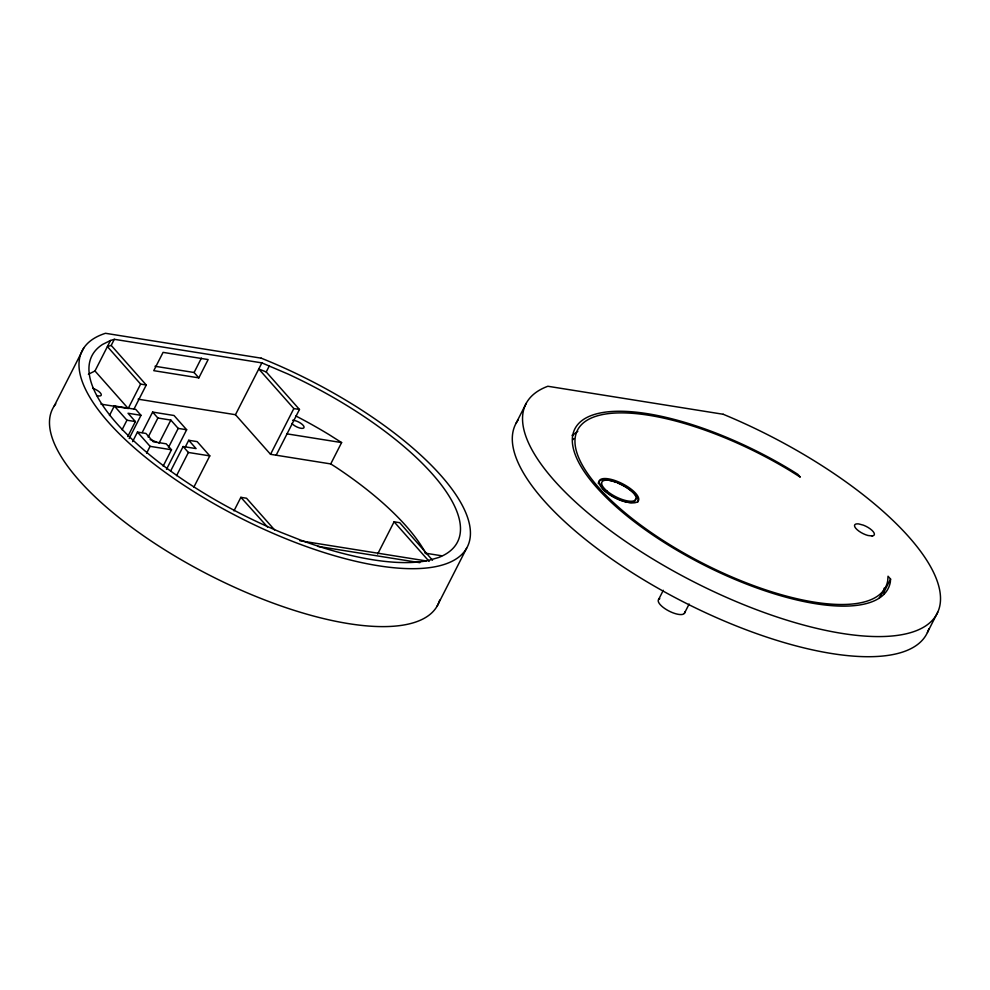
<?xml version="1.0" encoding="UTF-8"?>
<svg xmlns="http://www.w3.org/2000/svg" width="990" height="990" viewBox="0 0 990 990"><rect width="100%" height="100%" fill="white"/><g stroke="black" fill="none" stroke-linecap="round" stroke-linejoin="round"><path stroke-width="1.49" d="M884.132 594.21L884.355 591.278L890.567 579.076L888.042 576.23L887.696 580.796A172.891 61.677 27 0 1 704.063 563.916A172.891 61.677 27 0 1 581.093 425.057A172.891 61.677 27 0 1 790.441 470.955L800.304 477.143L797.791 474.297L791.431 470.312A175.824 62.729 27 0 0 578.544 423.633A175.824 62.729 27 0 0 703.593 564.857A175.824 62.729 27 0 0 890.344 582.009L890.567 579.076M884.256 588.072L883.229 591.624L879.269 597.774M54.203 406.036L83.717 348.096M88.382 374.257L94.978 370.978L110.509 340.486L114.308 339.31L261.88 362.885L287.991 374.034A205.128 73.173 27 0 1 438.57 557.519L428.522 560.427A205.128 73.173 27 0 1 300.23 539.946L280.863 532.323A205.128 73.173 27 0 1 102.589 344.421L110.509 340.486M133.922 409.216L146.26 384.999L140.617 384.095L107.403 346.587L111.202 345.411L114.308 339.31M109.457 415.515L114.32 405.962L135.729 409.377L140.988 415.317L129.17 438.508M100.906 404.13L128.193 408.486L140.617 384.095M122.079 429.759L126.943 420.218L114.32 405.962M127.747 436.565L135.395 421.567L128.032 413.251L140.988 415.317M132.598 441.639L137.462 432.086L145.914 433.447L153.277 441.75L166.233 443.829L171.48 449.769L163.152 466.129M142.201 432.543L152.621 412.075L174.03 415.503L186.652 429.747L166.493 469.31M148.154 437.11L157.88 418.015L152.621 412.075M146.607 453.16L150.084 446.341L137.462 432.086M198.842 377.871L153.759 370.668L163.078 352.378L208.135 359.568L198.842 377.871L194.09 372.5L201.391 358.12M159.019 443.272L170.837 420.082L157.88 418.015M168.473 447.492L178.2 428.398L170.837 420.082M170.614 471.079L183.125 446.527L196.082 448.594L188.719 440.278L185.241 447.096M176.567 475.646L188.385 452.467L183.125 446.527M193.805 487.253L209.793 455.883L197.171 441.627L188.719 440.278M426.046 553.769A205.128 73.173 27 0 0 335.796 467.132L330.734 463.926L270.53 454.311L235.472 414.711L261.88 362.885M276.161 455.202L299.463 409.476L266.236 371.955L269.342 365.854M233.974 510.877L240.879 497.327L246.522 498.23L274.564 529.898M270.53 454.311L293.832 408.573L258.774 368.985L266.236 371.955M330.734 463.926L341.612 442.579L329.064 434.622A205.128 73.173 27 0 0 295.849 415.973M377.636 554.091L394.094 521.804L399.725 522.708L432.482 560.204M515.988 423.411L526.247 403.289M437.11 606.152L466.624 548.225M658.573 599.581L663.3 590.3M684.412 613.317L689.139 604.036M927.42 632.474L937.679 612.352M572.814 439.808L573.94 438.508M155.009 366.263L194.09 372.5M293.832 408.573L299.463 409.476M138.105 399.168L235.472 414.711M287.038 433.868L341.612 442.579M126.943 420.218L135.395 421.567M178.2 428.398L186.652 429.747M150.084 446.341L171.48 449.769M188.385 452.467L209.793 455.883M425.106 553.138L441.738 555.786M299.834 540.738L426.108 560.909M317.901 546.393L419.834 562.679M240.879 497.327L267.51 527.002M394.094 521.804L429.153 561.392M111.202 345.411L146.26 384.999M94.978 370.978L128.193 408.486M572.084 435.229L572.505 435.81L573.544 434.61A175.824 62.729 27 0 1 577.789 431.331M92.751 388.352A7.326 2.611 27 0 1 101.029 393.834A7.326 2.611 27 0 1 96.612 395.542M292.607 420.28A7.326 2.611 27 0 1 302.396 424.537A7.326 2.611 27 0 1 301.443 428.361A7.326 2.611 27 0 1 291.827 423.435M439.671 600.113A216.117 77.096 27 0 1 209.509 575.19A216.117 77.096 27 0 1 55.774 403.895M150.121 439.597A14.652 5.222 27 0 1 156.989 442.443M928.793 628.898A230.769 82.319 27 0 1 684.535 602.489A230.769 82.319 27 0 1 518.03 420.181M635.493 499.096A19.045 6.794 27 0 1 616.572 498.663A19.045 6.794 27 0 1 601.45 482.984M598.356 483.64A21.978 7.846 27 0 1 616.3 482.464M617.599 482.984A21.978 7.846 27 0 1 637.634 502.227M684.758 611.968A14.652 5.222 27 0 1 668.485 610.781A14.652 5.222 27 0 1 659.785 598.69M872.153 535.986L867.97 535.491A10.989 3.923 27 0 1 855.682 528.19A10.989 3.923 27 0 1 858.652 523.908L863.478 525.195A10.989 3.923 27 0 1 873.23 531.667A10.989 3.923 27 0 1 872.153 535.986M723.183 414.266L547.854 386.261A230.769 82.319 27 0 0 666.146 566.886A230.769 82.319 27 0 0 938.495 610.385A230.769 82.319 27 0 0 723.183 414.266M261.174 358.157L105.497 333.296A216.117 77.096 27 0 0 211.662 502.375A216.117 77.096 27 0 0 468.79 543.448A216.117 77.096 27 0 0 261.174 358.157M605.274 491.164A21.978 7.846 27 0 0 638.265 501.002A21.978 7.846 27 0 0 613.095 479.927A21.978 7.846 27 0 0 605.274 491.164M607.093 491.102A19.045 6.794 27 0 0 635.679 499.628A19.045 6.794 27 0 0 613.862 481.363A19.045 6.794 27 0 0 607.093 491.102"/></g></svg>
